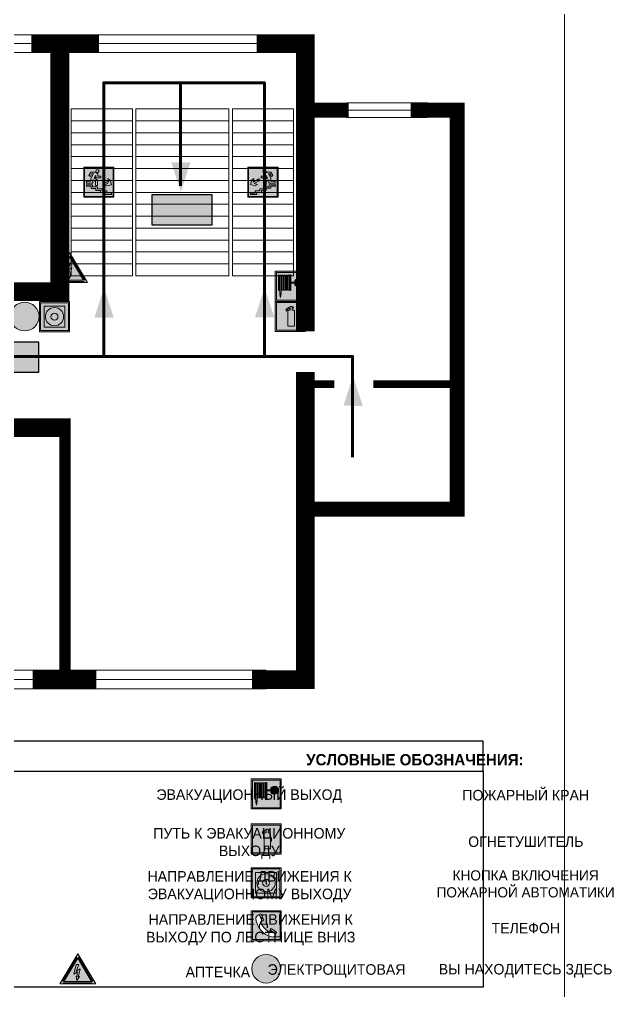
# Model space of a CAD drawing. Header units: millimetres. Extents: x 13114 to 67229, y 22859 to 38520.
# Drawn here: x 24857 to 25014.8, y 35579.5 to 35837.9 of the extents above; entities that cross this region are included whole.
import ezdxf

# ---------------------------------------------------------------- set-up
doc = ezdxf.new("R2010")
doc.units = ezdxf.units.MM
doc.layers.add('План_Штампы', color=7, linetype='Continuous')
doc.styles.add('обычный', font='arial.ttf')

# ---------------------------------------------------------------- blocks, each defined once
blk = doc.blocks.new('вниз')
at = {"lineweight": 0, "true_color": 0xffffff}
h = blk.add_hatch(color=7, dxfattribs=at)
h.dxf.hatch_style = 1
h.paths.add_polyline_path([(40994.51, -4472.22), (40986.51, -4472.22), (40986.51, -4480.22), (40994.51, -4480.22)])
h.paths.add_polyline_path([(40994.31, -4472.42), (40994.31, -4480.01), (40986.71, -4480.01), (40986.71, -4472.42)], flags=16)
h.paths.add_polyline_path([(40988.43, -4473.53), (40989.43, -4473.53), (40990.19, -4473.96), (40990.19, -4474.6), (40991, -4474.6), (40991, -4475.06), (40989.73, -4475.06), (40989.73, -4474.46), (40989.3, -4475.18), (40990.17, -4475.7), (40990.17, -4477.11), (40989.63, -4477.11), (40989.63, -4476.01), (40988.94, -4475.59), (40988.94, -4476.46), (40988.94, -4476.46), (40987.47, -4476.46), (40987.26, -4476.46), (40987.26, -4475.92), (40988.4, -4475.92), (40988.4, -4475.2), (40989.1, -4473.99), (40988.66, -4473.99), (40988.24, -4474.7), (40987.86, -4474.47), (40988.41, -4473.56)], flags=0)
h.paths.add_polyline_path([(40990.55, -4473.29, -1), (40989.69, -4473.29, -1)], flags=0)
h.paths.add_polyline_path([(40988.85, -4476.89), (40988.85, -4477.43), (40990.1, -4477.43), (40990.1, -4477.99), (40991.34, -4477.99), (40991.34, -4478.54), (40992.59, -4478.54), (40992.59, -4479.09), (40993.83, -4479.09), (40993.83, -4479.52), (40992.17, -4479.52), (40992.17, -4478.97), (40990.91, -4478.97), (40990.91, -4478.41), (40989.68, -4478.41), (40989.68, -4477.86), (40988.43, -4477.86), (40988.43, -4477.31), (40987.6, -4477.31), (40987.18, -4477.31), (40987.18, -4476.89)], flags=0)
h.paths.add_polyline_path([(40991.61, -4475.33), (40993.12, -4476.2), (40992.9, -4475.27), (40993.48, -4475.6), (40993.83, -4476.88), (40992.56, -4477.22), (40991.97, -4476.88), (40992.9, -4476.61), (40991.38, -4475.74), (40991.58, -4475.39)], flags=0)
h.paths.add_polyline_path([(40990.19, -4473.96), (40989.43, -4473.53), (40988.43, -4473.53), (40988.41, -4473.56), (40987.86, -4474.47), (40988.24, -4474.7), (40988.66, -4473.99), (40989.1, -4473.99), (40988.4, -4475.2), (40988.4, -4475.92), (40987.26, -4475.92), (40987.26, -4476.46), (40987.47, -4476.46), (40988.94, -4476.46), (40988.94, -4476.27), (40988.94, -4475.59), (40989.63, -4476.01), (40989.63, -4477.11), (40990.17, -4477.11), (40990.17, -4475.7), (40989.3, -4475.18), (40989.73, -4474.46), (40989.73, -4475.06), (40991, -4475.06), (40991, -4474.6), (40990.19, -4474.6)], flags=0)
h.paths.add_polyline_path([(40990.55, -4473.29, 1), (40989.69, -4473.29, 1)], flags=0)
h.paths.add_polyline_path([(40991.61, -4475.33), (40991.58, -4475.39), (40991.38, -4475.74), (40992.9, -4476.61), (40991.97, -4476.88), (40992.56, -4477.22), (40993.83, -4476.88), (40993.48, -4475.6), (40992.9, -4475.27), (40993.12, -4476.2)], flags=0)
h.paths.add_polyline_path([(40990.1, -4477.43), (40988.85, -4477.43), (40988.85, -4476.89), (40987.18, -4476.89), (40987.18, -4477.31), (40987.6, -4477.31), (40988.43, -4477.31), (40988.43, -4477.86), (40989.68, -4477.86), (40989.68, -4478.41), (40990.91, -4478.41), (40990.91, -4478.97), (40992.17, -4478.97), (40992.17, -4479.52), (40993.83, -4479.52), (40993.83, -4479.09), (40992.59, -4479.09), (40992.59, -4478.54), (40991.34, -4478.54), (40991.34, -4477.99), (40990.1, -4477.99)], flags=0)
at = {"lineweight": 0}
h = blk.add_hatch(color=126, dxfattribs=at)
h.dxf.hatch_style = 1
h.paths.add_polyline_path([(40994.31, -4472.42), (40986.71, -4472.42), (40986.71, -4480.01), (40994.31, -4480.01)])
h.paths.add_polyline_path([(40988.43, -4473.53), (40989.43, -4473.53), (40990.19, -4473.96), (40990.19, -4474.6), (40991, -4474.6), (40991, -4475.06), (40989.73, -4475.06), (40989.73, -4474.46), (40989.3, -4475.18), (40990.17, -4475.7), (40990.17, -4477.11), (40989.63, -4477.11), (40989.63, -4476.01), (40988.94, -4475.59), (40988.94, -4476.46), (40988.94, -4476.46), (40987.47, -4476.46), (40987.26, -4476.46), (40987.26, -4475.92), (40988.4, -4475.92), (40988.4, -4475.2), (40989.1, -4473.99), (40988.66, -4473.99), (40988.24, -4474.7), (40987.86, -4474.47), (40988.41, -4473.56)], flags=16)
h.paths.add_polyline_path([(40990.55, -4473.29, -1), (40989.69, -4473.29, -1)], flags=16)
h.paths.add_polyline_path([(40988.85, -4476.89), (40988.85, -4477.43), (40990.1, -4477.43), (40990.1, -4477.99), (40991.34, -4477.99), (40991.34, -4478.54), (40992.59, -4478.54), (40992.59, -4479.09), (40993.83, -4479.09), (40993.83, -4479.52), (40992.17, -4479.52), (40992.17, -4478.97), (40990.91, -4478.97), (40990.91, -4478.41), (40989.68, -4478.41), (40989.68, -4477.86), (40988.43, -4477.86), (40988.43, -4477.31), (40987.6, -4477.31), (40987.18, -4477.31), (40987.18, -4476.89)], flags=16)
h.paths.add_polyline_path([(40991.61, -4475.33), (40993.12, -4476.2), (40992.9, -4475.27), (40993.48, -4475.6), (40993.83, -4476.88), (40992.56, -4477.22), (40991.97, -4476.88), (40992.9, -4476.61), (40991.38, -4475.74), (40991.58, -4475.39)], flags=16)
at = {"lineweight": 0, "true_color": 0xffffff}
h = blk.add_hatch(color=7, dxfattribs=at)
h.dxf.hatch_style = 1
h.paths.add_polyline_path([(40989.73, -4474.46), (40989.73, -4475.06), (40991, -4475.06), (40991, -4474.6), (40990.19, -4474.6), (40990.19, -4473.96), (40989.43, -4473.53), (40988.43, -4473.53), (40988.41, -4473.56), (40987.86, -4474.47), (40988.24, -4474.7), (40988.66, -4473.99), (40989.1, -4473.99), (40988.4, -4475.2), (40988.4, -4475.92), (40987.26, -4475.92), (40987.26, -4476.46), (40987.47, -4476.46), (40988.94, -4476.46), (40988.94, -4475.59), (40989.63, -4476.01), (40989.63, -4477.11), (40990.17, -4477.11), (40990.17, -4475.7), (40989.3, -4475.18)])
h.paths.add_polyline_path([(40989.69, -4473.29, 1), (40990.55, -4473.29, 1)])
h.paths.add_polyline_path([(40991.61, -4475.33), (40991.58, -4475.39), (40991.38, -4475.74), (40992.9, -4476.61), (40991.97, -4476.88), (40992.56, -4477.22), (40993.83, -4476.88), (40993.48, -4475.6), (40992.9, -4475.27), (40993.12, -4476.2)])
h.paths.add_polyline_path([(40990.1, -4477.43), (40988.85, -4477.43), (40988.85, -4476.89), (40987.18, -4476.89), (40987.18, -4477.31), (40987.6, -4477.31), (40988.43, -4477.31), (40988.43, -4477.86), (40989.68, -4477.86), (40989.68, -4478.41), (40990.91, -4478.41), (40990.91, -4478.97), (40992.17, -4478.97), (40992.17, -4479.52), (40993.83, -4479.52), (40993.83, -4479.09), (40992.59, -4479.09), (40992.59, -4478.54), (40991.34, -4478.54), (40991.34, -4477.99), (40990.1, -4477.99)])
at = {"color": 126, "lineweight": 0}
for points in [[(40986.51, -4472.22), (40994.51, -4472.22), (40994.51, -4480.22), (40986.51, -4480.22)], [(40986.71, -4472.42), (40994.31, -4472.42), (40994.31, -4480.01), (40986.71, -4480.01)]]:
    blk.add_lwpolyline(points, close=True, dxfattribs=at)
for points in [[(40987.47, -4476.46), (40987.26, -4476.46), (40987.26, -4475.92), (40988.4, -4475.92), (40988.4, -4475.2), (40989.1, -4473.99), (40988.66, -4473.99), (40988.24, -4474.7), (40987.86, -4474.47), (40988.41, -4473.56), (40988.43, -4473.53), (40989.43, -4473.53), (40990.19, -4473.96), (40990.19, -4474.6), (40991, -4474.6), (40991, -4475.06), (40989.73, -4475.06), (40989.73, -4474.46), (40989.3, -4475.18), (40990.17, -4475.7), (40990.17, -4477.11), (40989.63, -4477.11), (40989.63, -4476.01), (40988.94, -4475.59), (40988.94, -4476.46)], [(40991.58, -4475.39), (40991.38, -4475.74), (40992.9, -4476.61), (40991.97, -4476.88), (40992.56, -4477.22), (40993.83, -4476.88), (40993.48, -4475.6), (40992.9, -4475.27), (40993.12, -4476.2), (40991.61, -4475.33), (40991.58, -4475.39)], [(40987.6, -4477.31), (40987.18, -4477.31), (40987.18, -4476.89), (40988.85, -4476.89), (40988.85, -4477.43), (40990.1, -4477.43), (40990.1, -4477.99), (40991.34, -4477.99), (40991.34, -4478.54), (40992.59, -4478.54), (40992.59, -4479.09), (40993.83, -4479.09), (40993.83, -4479.52), (40992.17, -4479.52), (40992.17, -4478.97), (40990.91, -4478.97), (40990.91, -4478.41), (40989.68, -4478.41), (40989.68, -4477.86), (40988.43, -4477.86), (40988.43, -4477.31), (40987.6, -4477.31)], [(40987.47, -4476.46), (40988.94, -4476.46), (40988.94, -4476.27)]]:
    blk.add_lwpolyline(points, dxfattribs=at)
blk.add_circle((40990.12, -4473.29), 0.432, dxfattribs=at)
blk = doc.blocks.new('вниз 3')
at = {"lineweight": 0, "true_color": 0xffffff}
h = blk.add_hatch(color=7, dxfattribs=at)
h.dxf.hatch_style = 1
h.paths.add_polyline_path([(40997.5, -4475.69), (40997.25, -4475.28), (40995.76, -4476.15), (40995.97, -4475.23), (40995.39, -4475.56), (40995.05, -4476.83), (40996.33, -4477.17), (40996.91, -4476.83), (40996, -4476.55)], flags=0)
h.paths.add_polyline_path([(40999.81, -4473.95), (41000.22, -4473.95), (41000.64, -4474.67), (41001.03, -4474.43), (41000.46, -4473.49), (41000.42, -4473.49), (40999.43, -4473.49), (40998.68, -4473.92), (40998.68, -4474.57), (40997.88, -4474.57), (40997.88, -4475), (40999.14, -4475), (40999.14, -4474.43), (40999.14, -4474.38), (40999.59, -4475.15), (40998.72, -4475.67), (40998.72, -4477.06), (40999.24, -4477.06), (40999.24, -4475.96), (40999.95, -4475.56), (40999.95, -4476.43), (41001.61, -4476.43), (41001.61, -4475.88), (41000.47, -4475.88), (41000.47, -4475.12)], flags=0)
h.paths.add_polyline_path([(40999.2, -4473.24, 1), (40998.35, -4473.24, 1)], flags=0)
h.paths.add_polyline_path([(41000.46, -4477.26), (41001.69, -4477.26), (41001.69, -4476.84), (41000.03, -4476.84), (41000.03, -4477.39), (40998.78, -4477.39), (40998.78, -4477.95), (40997.53, -4477.95), (40997.53, -4478.5), (40996.29, -4478.5), (40996.29, -4479.06), (40995.05, -4479.06), (40995.05, -4479.48), (40995.29, -4479.48), (40996.72, -4479.48), (40996.72, -4478.92), (40997.97, -4478.92), (40997.97, -4478.36), (40999.2, -4478.36), (40999.2, -4477.81), (41000.46, -4477.81)], flags=0)
h.paths.add_polyline_path([(41002.37, -4472.17), (40994.37, -4472.17), (40994.37, -4480.17), (41002.37, -4480.17)])
h.paths.add_polyline_path([(41002.16, -4479.96), (40994.57, -4479.96), (40994.57, -4472.37), (41002.16, -4472.37)], flags=16)
h.paths.add_polyline_path([(41001.61, -4475.88), (41001.61, -4476.43), (40999.95, -4476.43), (40999.95, -4475.56), (40999.24, -4475.96), (40999.24, -4477.06), (40998.72, -4477.06), (40998.72, -4475.67), (40999.59, -4475.15), (40999.14, -4474.38), (40999.14, -4474.43), (40999.14, -4475), (40997.88, -4475), (40997.88, -4474.57), (40998.68, -4474.57), (40998.68, -4473.92), (40999.43, -4473.49), (41000.42, -4473.49), (41000.46, -4473.49), (41001.03, -4474.43), (41000.64, -4474.67), (41000.22, -4473.95), (40999.81, -4473.95), (41000.47, -4475.12), (41000.47, -4475.88)], flags=0)
h.paths.add_polyline_path([(41001.69, -4476.84), (41001.69, -4477.26), (41000.46, -4477.26), (41000.46, -4477.81), (40999.2, -4477.81), (40999.2, -4478.36), (40997.97, -4478.36), (40997.97, -4478.92), (40996.72, -4478.92), (40996.72, -4479.48), (40995.05, -4479.48), (40995.05, -4479.06), (40996.29, -4479.06), (40996.29, -4478.5), (40997.53, -4478.5), (40997.53, -4477.95), (40998.78, -4477.95), (40998.78, -4477.39), (41000.03, -4477.39), (41000.03, -4476.84)], flags=0)
h.paths.add_polyline_path([(40998.35, -4473.24, -1), (40999.2, -4473.24, -1)], flags=0)
h.paths.add_polyline_path([(40997.5, -4475.69), (40996, -4476.55), (40996.91, -4476.83), (40996.33, -4477.17), (40995.05, -4476.83), (40995.39, -4475.56), (40995.97, -4475.23), (40995.76, -4476.15), (40997.25, -4475.28)], flags=0)
at = {"lineweight": 0}
h = blk.add_hatch(color=126, dxfattribs=at)
h.dxf.hatch_style = 1
h.paths.add_polyline_path([(41002.16, -4472.37), (40994.57, -4472.37), (40994.57, -4479.96), (41002.16, -4479.96)])
h.paths.add_polyline_path([(40995.97, -4475.23), (40995.76, -4476.15), (40997.25, -4475.28), (40997.5, -4475.69), (40996, -4476.55), (40996.91, -4476.83), (40996.33, -4477.17), (40995.05, -4476.83), (40995.39, -4475.56)], flags=16)
h.paths.add_polyline_path([(40997.88, -4474.57), (40998.68, -4474.57), (40998.68, -4473.92), (40999.43, -4473.49), (41000.42, -4473.49), (41000.46, -4473.49), (41001.03, -4474.43), (41000.64, -4474.67), (41000.22, -4473.95), (40999.81, -4473.95), (41000.47, -4475.12), (41000.47, -4475.88), (41001.61, -4475.88), (41001.61, -4476.43), (40999.95, -4476.43), (40999.95, -4475.56), (40999.24, -4475.96), (40999.24, -4477.06), (40998.72, -4477.06), (40998.72, -4475.67), (40999.59, -4475.15), (40999.14, -4474.38), (40999.14, -4474.43), (40999.14, -4475), (40997.88, -4475)], flags=16)
h.paths.add_polyline_path([(40998.35, -4473.24, -1), (40999.2, -4473.24, -1)], flags=16)
h.paths.add_polyline_path([(40997.53, -4477.95), (40998.78, -4477.95), (40998.78, -4477.39), (41000.03, -4477.39), (41000.03, -4476.84), (41001.69, -4476.84), (41001.69, -4477.26), (41000.46, -4477.26), (41000.46, -4477.81), (40999.2, -4477.81), (40999.2, -4478.36), (40997.97, -4478.36), (40997.97, -4478.92), (40996.72, -4478.92), (40996.72, -4479.48), (40995.05, -4479.48), (40995.05, -4479.06), (40996.29, -4479.06), (40996.29, -4478.5), (40997.53, -4478.5)], flags=16)
at = {"lineweight": 0, "true_color": 0xffffff}
h = blk.add_hatch(color=7, dxfattribs=at)
h.dxf.hatch_style = 1
h.paths.add_polyline_path([(40999.2, -4473.24, 1), (40998.35, -4473.24, 1)])
h.paths.add_polyline_path([(40999.81, -4473.95), (41000.22, -4473.95), (41000.64, -4474.67), (41001.03, -4474.43), (41000.46, -4473.49), (41000.42, -4473.49), (40999.43, -4473.49), (40998.68, -4473.92), (40998.68, -4474.57), (40997.88, -4474.57), (40997.88, -4475), (40999.14, -4475), (40999.14, -4474.43), (40999.14, -4474.38), (40999.59, -4475.15), (40998.72, -4475.67), (40998.72, -4477.06), (40999.24, -4477.06), (40999.24, -4475.96), (40999.95, -4475.56), (40999.95, -4476.43), (41001.61, -4476.43), (41001.61, -4475.88), (41000.47, -4475.88), (41000.47, -4475.12)])
h.paths.add_polyline_path([(40999.2, -4477.81), (41000.46, -4477.81), (41000.46, -4477.26), (41001.69, -4477.26), (41001.69, -4476.84), (41000.03, -4476.84), (41000.03, -4477.39), (40998.78, -4477.39), (40998.78, -4477.95), (40997.53, -4477.95), (40997.53, -4478.5), (40996.29, -4478.5), (40996.29, -4479.06), (40995.05, -4479.06), (40995.05, -4479.48), (40995.29, -4479.48), (40996.72, -4479.48), (40996.72, -4478.92), (40997.97, -4478.92), (40997.97, -4478.36), (40999.2, -4478.36)])
h.paths.add_polyline_path([(40997.5, -4475.69), (40997.25, -4475.28), (40995.76, -4476.15), (40995.97, -4475.23), (40995.39, -4475.56), (40995.05, -4476.83), (40996.33, -4477.17), (40996.91, -4476.83), (40996, -4476.55)])
at = {"color": 126, "lineweight": 0}
for points in [[(40994.37, -4472.17), (41002.37, -4472.17), (41002.37, -4480.17), (40994.37, -4480.17)], [(40994.57, -4472.37), (41002.16, -4472.37), (41002.16, -4479.96), (40994.57, -4479.96)]]:
    blk.add_lwpolyline(points, close=True, dxfattribs=at)
for points in [[(40995.05, -4476.83), (40995.39, -4475.56), (40995.97, -4475.23), (40995.76, -4476.15), (40997.25, -4475.28), (40997.5, -4475.69), (40996, -4476.55), (40996.91, -4476.83), (40996.33, -4477.17), (40995.05, -4476.83)], [(40999.14, -4474.43), (40999.14, -4475), (40997.88, -4475), (40997.88, -4474.57), (40998.68, -4474.57), (40998.68, -4473.92), (40999.43, -4473.49), (41000.42, -4473.49), (41000.46, -4473.49), (41001.03, -4474.43), (41000.64, -4474.67), (41000.22, -4473.95), (40999.81, -4473.95), (41000.47, -4475.12), (41000.47, -4475.88), (41001.61, -4475.88), (41001.61, -4476.43), (40999.95, -4476.43), (40999.95, -4475.56), (40999.24, -4475.96), (40999.24, -4477.06), (40998.72, -4477.06), (40998.72, -4475.67), (40999.59, -4475.15), (40999.14, -4474.38), (40999.14, -4474.43)], [(40995.29, -4479.48), (40995.05, -4479.48), (40995.05, -4479.06), (40996.29, -4479.06), (40996.29, -4478.5), (40997.53, -4478.5), (40997.53, -4477.95), (40998.78, -4477.95), (40998.78, -4477.39), (41000.03, -4477.39), (41000.03, -4476.84), (41001.69, -4476.84), (41001.69, -4477.26), (41000.46, -4477.26), (41000.46, -4477.81), (40999.2, -4477.81), (40999.2, -4478.36), (40997.97, -4478.36), (40997.97, -4478.92), (40996.72, -4478.92), (40996.72, -4479.48), (40995.05, -4479.48)]]:
    blk.add_lwpolyline(points, dxfattribs=at)
blk.add_circle((40998.77, -4473.24), 0.426, dxfattribs=at)
blk = doc.blocks.new('A$C7B4425F7')
at = {"true_color": 0xffffff}
blk.add_hatch(color=7, dxfattribs=at).paths.add_polyline_path([(0, 0), (-16, 0), (-16, -8), (0, -8)])
h = blk.add_hatch(color=126)
h.paths.add_polyline_path([(-0.2, -0.2), (-15.8, -0.2), (-15.8, -7.8), (-0.2, -7.8)])
h.paths.add_polyline_path([(-11.76, -2.03), (-11.76, -3.66), (-11.17, -3.66, -0.568275), (-11.17, -6.18), (-12.58, -6.18), (-12.58, -2.03)], flags=16)
h.paths.add_polyline_path([(-13.33, -4.12, -0.495768), (-13.59, -6.18), (-15.03, -6.18), (-15.03, -2.03), (-13.59, -2.03, -0.487973)], flags=16)
h.paths.add_polyline_path([(-10.25, -2.03), (-9.48, -2.03), (-9.48, -6.18), (-10.25, -6.18)], flags=16)
h.paths.add_polyline_path([(-13.84, -3.69), (-14.24, -3.69), (-14.24, -3.03), (-13.9, -3.03, -0.692621)], flags=0)
h.paths.add_polyline_path([(-9.15, -2.03), (-8.4, -2.03), (-8.04, -3.07), (-7.68, -2.03), (-6.93, -2.03), (-7.64, -4.1), (-6.93, -6.18), (-7.68, -6.18), (-8.04, -5.14), (-8.4, -6.18), (-9.15, -6.18), (-8.44, -4.1)], flags=16)
h.paths.add_polyline_path([(-11.76, -4.46), (-11.42, -4.46, -0.692621), (-11.36, -5.12), (-11.76, -5.12)], flags=0)
h.paths.add_polyline_path([(-13.9, -5.2), (-14.24, -5.2), (-14.24, -4.55), (-13.84, -4.55, -0.708038)], flags=0)
edge = h.paths.add_edge_path(flags=16)
edge.add_ellipse((-5.51, -4.08), major_axis=(0, 2.05), ratio=0.586184, start_angle=0, end_angle=360)
edge = h.paths.add_edge_path(flags=0)
edge.add_ellipse((-5.51, -4.08), major_axis=(0, 1.14), ratio=0.454828, start_angle=0, end_angle=360)
h.paths.add_polyline_path([(-4.13, -4.96, 0.377264), (-3.48, -4.52, 0.0555), (-3.16, -2.03), (-1.66, -2.03), (-1.66, -4.96), (-0.96, -4.96), (-0.96, -7.01), (-1.75, -7.01), (-1.75, -6.18), (-3.3, -6.18), (-3.3, -7.02), (-4.13, -7.02)], flags=16)
h.paths.add_polyline_path([(-2.73, -2.91), (-2.28, -2.91), (-2.28, -4.96), (-3.05, -4.96, 0.079136)], flags=0)
at = {"color": 126}
blk.add_lwpolyline([(-16, -8), (0, -8), (0, 0), (-16, 0)], close=True, dxfattribs=at)
blk = doc.blocks.new('A$C32E8229D')
at = {"true_color": 0xffffff}
blk.add_hatch(color=7, dxfattribs=at).paths.add_polyline_path([(0, 0), (0, -8), (16, -8), (16, 0)])
h = blk.add_hatch(color=126)
h.paths.add_polyline_path([(0.2, -0.2), (15.8, -0.2), (15.8, -7.8), (0.2, -7.8)])
h.paths.add_polyline_path([(13.49, -2.05), (12.08, -2.05), (11.37, -2.63, 0.162397), (11.29, -2.84), (11.29, -3.63), (10.35, -3.63), (10.35, -4.05), (11.68, -4.05), (11.68, -3.48), (12.26, -4.28), (11.29, -5.1), (11.29, -6.78), (11.85, -6.78), (11.85, -5.44), (12.8, -4.64), (12.8, -5.94), (14.46, -5.94), (14.46, -5.39), (13.45, -5.39), (13.45, -3.97), (12.46, -2.59), (13.15, -2.59), (13.69, -3.34), (14.18, -3)], flags=16)
h.paths.add_polyline_path([(10.74, -1.82, 1), (11.8, -1.82, 1)], flags=16)
h.paths.add_polyline_path([(9.39, -3.59), (5.99, -3.59), (6.56, -3.03), (5.91, -3.03), (5.1, -3.83), (5.91, -4.64), (6.56, -4.64), (5.99, -4.09), (9.39, -4.09)], flags=16)
h.paths.add_polyline_path([(4.29, -1.08), (1.72, -1.08), (1.72, -6.6), (4.29, -6.6)], flags=16)
at = {"color": 126}
blk.add_lwpolyline([(16, -8), (0, -8), (0, 0), (16, 0)], close=True, dxfattribs=at)
blk = doc.blocks.new('A$C3E6D3DDE')
at = {"lineweight": 5}
h = blk.add_hatch(color=40, dxfattribs=at)
h.paths.add_polyline_path([(24.1, 1.45), (16.46, -11.35), (31.74, -11.35)])
h.paths.add_polyline_path([(24.09, -0.46), (30.03, -10.41), (18.14, -10.41)], flags=16)
h.paths.add_polyline_path([(24.54, -3.08), (23.41, -6.02), (25.13, -5.01), (24.33, -8.5), (24.82, -8.27), (23.79, -9.86), (23.4, -8.04), (23.8, -8.43), (24.04, -6.29), (22.39, -7.25), (23.44, -3.08)], flags=0)
h = blk.add_hatch(color=256, dxfattribs=at)
h.paths.add_polyline_path([(24.37, 0.03, 0.567511), (23.82, 0.03), (17.59, -10.4, 0.582454), (17.86, -10.88), (30.32, -10.88, 0.582149), (30.6, -10.4)])
h.paths.add_polyline_path([(24.09, -0.46), (18.14, -10.41), (30.03, -10.41)], flags=16)
h.paths.add_polyline_path([(24.54, -3.08), (23.41, -6.02), (25.13, -5.01), (24.33, -8.5), (24.82, -8.27), (23.79, -9.86), (23.4, -8.04), (23.8, -8.43), (24.04, -6.29), (22.39, -7.25), (23.44, -3.08)], flags=0)
h = blk.add_hatch(color=40, dxfattribs=at)
h.paths.add_polyline_path([(24.09, -0.46), (18.14, -10.41), (30.03, -10.41)])
h.paths.add_polyline_path([(24.82, -8.27), (23.79, -9.86), (23.4, -8.04), (23.8, -8.43), (24.04, -6.29), (22.39, -7.25), (23.44, -3.08), (24.54, -3.08), (23.41, -6.02), (25.13, -5.01), (24.33, -8.5)], flags=16)
at = {"color": 40, "lineweight": 5}
for p, q in [((16.46, -11.35), (24.1, 1.45)), ((24.1, 1.45), (31.74, -11.35))]:
    blk.add_line(p, q, dxfattribs=at)
at = {"lineweight": 5}
for p, q in [((17.59, -10.4), (23.82, 0.03)), ((24.37, 0.03), (30.6, -10.4)), ((18.14, -10.41), (24.09, -0.46)), ((23.44, -3.08), (22.39, -7.25)), ((23.41, -6.02), (24.54, -3.08)), ((24.54, -3.08), (23.44, -3.08)), ((24.09, -0.46), (30.03, -10.41)), ((22.39, -7.25), (24.04, -6.29)), ((23.8, -8.43), (23.4, -8.04)), ((23.4, -8.04), (23.79, -9.86)), ((25.13, -5.01), (23.41, -6.02)), ((23.79, -9.86), (24.82, -8.27)), ((24.04, -6.29), (23.8, -8.43)), ((24.33, -8.5), (25.13, -5.01)), ((24.82, -8.27), (24.33, -8.5)), ((17.86, -10.88), (30.32, -10.88)), ((18.14, -10.41), (30.03, -10.41))]:
    blk.add_line(p, q, dxfattribs=at)
at = {"color": 50, "lineweight": 5}
blk.add_line((31.74, -11.35), (16.46, -11.35), dxfattribs=at)
blk = doc.blocks.new('A$C37112FD5')
at = {"true_color": 0xf5f5ff}
h = blk.add_hatch(color=7, dxfattribs=at)
h.dxf.hatch_style = 1
h.paths.add_polyline_path([(12.8, -7.4), (0, -7.4), (0, -20.2), (12.8, -20.2)])
h.paths.add_polyline_path([(12.29, -7.91), (12.29, -19.69), (0.51, -19.69), (0.51, -7.91)], flags=16)
h.paths.add_polyline_path([(4.98, -9.04, -0.42597), (5.17, -9.22), (5.17, -12.25), (5.17, -15.29, -0.432244), (4.98, -15.47), (4.83, -15.47, -0.42597), (4.64, -15.29), (4.64, -12.25), (4.64, -9.22, -0.432244), (4.83, -9.04)], flags=0)
h.paths.add_polyline_path([(4.28, -9.22), (4.28, -12.25), (4.28, -15.29, -0.432244), (4.09, -15.47), (3.94, -15.47, -0.42597), (3.75, -15.29), (3.75, -12.25), (3.75, -9.22, -0.432244), (3.94, -9.04), (4.09, -9.04, -0.42597)], flags=0)
h.paths.add_polyline_path([(5.72, -9.04), (5.87, -9.04, -0.42597), (6.06, -9.22), (6.06, -12.25), (6.06, -15.29, -0.432244), (5.87, -15.47), (5.72, -15.47, -0.42597), (5.53, -15.29), (5.53, -12.25), (5.53, -9.22, -0.432244)], flags=0)
h.paths.add_polyline_path([(6.42, -8.9), (6.5, -8.9, -0.42597), (6.69, -9.08), (6.69, -12.03), (8.21, -12.03, -15.824349), (8.21, -12.47), (6.69, -12.47), (6.69, -15.42, -0.432244), (6.5, -15.6), (6.42, -15.6)], flags=0)
h.paths.add_polyline_path([(3.39, -9.22), (3.39, -12.25), (3.39, -15.29, -0.432244), (3.2, -15.47), (3.05, -15.47, -0.42597), (2.85, -15.29), (2.85, -12.25), (2.85, -9.22, -0.432244), (3.05, -9.04), (3.2, -9.04, -0.42597)], flags=0)
h.paths.add_polyline_path([(2.5, -9.22), (2.5, -16.71), (1.96, -16.71), (1.96, -9.22, -0.432244), (2.15, -9.04), (2.31, -9.04, -0.42597)], flags=0)
h.paths.add_polyline_path([(1.61, -8.9), (1.61, -15.6), (1.57, -15.6, -0.42597), (1.37, -15.42), (1.37, -12.03), (1.37, -9.09, -0.432244), (1.57, -8.9)], flags=0)
h.paths.add_polyline_path([(9.76, -10.81), (9.76, -12.03), (8.49, -12.03, -0.336371)], flags=0)
h.paths.add_polyline_path([(8.49, -12.47), (9.76, -12.47), (9.76, -13.7, -0.336371)], flags=0)
h.paths.add_polyline_path([(10.11, -10.81, -0.336371), (11.38, -12.03), (10.11, -12.03)], flags=0)
h.paths.add_polyline_path([(10.11, -12.47), (11.38, -12.47, -0.336371), (10.11, -13.7)], flags=0)
h.paths.add_polyline_path([(2.5, -16.84), (2.5, -17.05), (1.97, -17.05), (1.97, -16.84)], flags=0)
h.paths.add_polyline_path([(2.5, -17.24, -0.033778), (2.24, -18.6, -0.033778), (1.97, -17.24)], flags=0)
h = blk.add_hatch(color=242)
h.dxf.hatch_style = 1
h.paths.add_polyline_path([(12.29, -7.91), (0.51, -7.91), (0.51, -19.69), (12.29, -19.69)])
h.paths.add_polyline_path([(6.42, -15.6), (6.42, -8.9), (6.5, -8.9, -0.42597), (6.69, -9.08), (6.69, -12.03), (8.21, -12.03, -15.824349), (8.21, -12.47), (6.69, -12.47), (6.69, -15.42, -0.432244), (6.5, -15.6)], flags=16)
h.paths.add_polyline_path([(5.87, -15.47), (5.72, -15.47, -0.42597), (5.53, -15.29), (5.53, -12.25), (5.53, -9.22, -0.432244), (5.72, -9.04), (5.87, -9.04, -0.42597), (6.06, -9.22), (6.06, -12.25), (6.06, -15.29, -0.432244)], flags=16)
h.paths.add_polyline_path([(4.98, -15.47), (4.83, -15.47, -0.42597), (4.64, -15.29), (4.64, -12.25), (4.64, -9.22, -0.432244), (4.83, -9.04), (4.98, -9.04, -0.42597), (5.17, -9.22), (5.17, -12.25), (5.17, -15.29, -0.432244)], flags=16)
h.paths.add_polyline_path([(4.09, -15.47), (3.94, -15.47, -0.42597), (3.75, -15.29), (3.75, -12.25), (3.75, -9.22, -0.432244), (3.94, -9.04), (4.09, -9.04, -0.42597), (4.28, -9.22), (4.28, -12.25), (4.28, -15.29, -0.432244)], flags=16)
h.paths.add_polyline_path([(3.2, -15.47), (3.05, -15.47, -0.42597), (2.85, -15.29), (2.85, -12.25), (2.85, -9.22, -0.432244), (3.05, -9.04), (3.2, -9.04, -0.42597), (3.39, -9.22), (3.39, -12.25), (3.39, -15.29, -0.432244)], flags=16)
h.paths.add_polyline_path([(2.5, -17.05), (1.97, -17.05), (1.97, -16.84), (2.5, -16.84)], flags=16)
h.paths.add_polyline_path([(2.5, -17.24, -0.033778), (2.24, -18.6, -0.033778), (1.97, -17.24)], flags=16)
h.paths.add_polyline_path([(2.5, -16.71), (1.96, -16.71), (1.96, -9.22, -0.432244), (2.15, -9.04), (2.31, -9.04, -0.42597), (2.5, -9.22)], flags=16)
h.paths.add_polyline_path([(1.61, -15.6), (1.57, -15.6, -0.42597), (1.37, -15.42), (1.37, -12.03), (1.37, -9.09, -0.432244), (1.57, -8.9), (1.61, -8.9)], flags=16)
h.paths.add_polyline_path([(8.49, -12.47), (9.76, -12.47), (9.76, -13.7, -0.336371)], flags=0)
h.paths.add_polyline_path([(10.11, -13.7), (10.11, -12.47), (11.38, -12.47, -0.336371)], flags=0)
h.paths.add_polyline_path([(8.49, -12.03, -0.336371), (9.76, -10.81), (9.76, -12.03)], flags=0)
h.paths.add_polyline_path([(10.11, -12.03), (10.11, -10.81, -0.336371), (11.38, -12.03)], flags=0)
h = blk.add_hatch(color=7, dxfattribs=at)
h.dxf.hatch_style = 1
h.paths.add_polyline_path([(1.61, -8.9), (1.57, -8.9, 0.432244), (1.37, -9.09), (1.37, -12.03), (1.37, -15.42, 0.42597), (1.57, -15.6), (1.61, -15.6)])
h.paths.add_polyline_path([(2.5, -9.22, 0.42597), (2.31, -9.04), (2.15, -9.04, 0.432244), (1.96, -9.22), (1.96, -16.71), (2.5, -16.71)])
h.paths.add_polyline_path([(2.5, -16.84), (1.97, -16.84), (1.97, -17.05), (2.5, -17.05)])
h.paths.add_polyline_path([(2.5, -17.24), (1.97, -17.24, 0.033778), (2.24, -18.6, 0.033778)])
h.paths.add_polyline_path([(3.39, -12.25), (3.39, -9.22, 0.42597), (3.2, -9.04), (3.05, -9.04, 0.432244), (2.85, -9.22), (2.85, -12.25), (2.85, -15.29, 0.42597), (3.05, -15.47), (3.2, -15.47, 0.432244), (3.39, -15.29)])
h.paths.add_polyline_path([(4.28, -12.25), (4.28, -9.22, 0.42597), (4.09, -9.04), (3.94, -9.04, 0.432244), (3.75, -9.22), (3.75, -12.25), (3.75, -15.29, 0.42597), (3.94, -15.47), (4.09, -15.47, 0.432244), (4.28, -15.29)])
h.paths.add_polyline_path([(5.17, -12.25), (5.17, -9.22, 0.42597), (4.98, -9.04), (4.83, -9.04, 0.432244), (4.64, -9.22), (4.64, -12.25), (4.64, -15.29, 0.42597), (4.83, -15.47), (4.98, -15.47, 0.432244), (5.17, -15.29)])
h.paths.add_polyline_path([(6.06, -12.25), (6.06, -9.22, 0.42597), (5.87, -9.04), (5.72, -9.04, 0.432244), (5.53, -9.22), (5.53, -12.25), (5.53, -15.29, 0.42597), (5.72, -15.47), (5.87, -15.47, 0.432244), (6.06, -15.29)])
h.paths.add_polyline_path([(6.69, -12.47), (8.21, -12.47, 15.824349), (8.21, -12.03), (6.69, -12.03), (6.69, -9.08, 0.42597), (6.5, -8.9), (6.42, -8.9), (6.42, -15.6), (6.5, -15.6, 0.432244), (6.69, -15.42)])
h.paths.add_polyline_path([(8.49, -12.47), (9.76, -12.47), (9.76, -13.7, -0.336371)], flags=16)
h.paths.add_polyline_path([(8.49, -12.03, -0.336371), (9.76, -10.81), (9.76, -12.03)], flags=16)
h.paths.add_polyline_path([(10.11, -12.47), (11.38, -12.47, -0.336371), (10.11, -13.7)], flags=16)
h.paths.add_polyline_path([(10.11, -12.03), (10.11, -10.81, -0.336371), (11.38, -12.03)], flags=16)
h = blk.add_hatch(color=242)
h.dxf.hatch_style = 1
h.paths.add_polyline_path([(9.76, -10.81, 0.336371), (8.49, -12.03), (9.76, -12.03)])
h.paths.add_polyline_path([(10.11, -10.81), (10.11, -12.03), (11.38, -12.03, 0.336371)])
h.paths.add_polyline_path([(11.38, -12.47), (10.11, -12.47), (10.11, -13.7, 0.336371)])
h.paths.add_polyline_path([(9.76, -12.47), (8.49, -12.47, 0.336371), (9.76, -13.7)])
at = {"color": 242, "lineweight": 5}
for p, q in [((0, -20.2), (0, -7.4)), ((0, -7.4), (12.8, -7.4)), ((12.8, -20.2), (12.8, -7.4)), ((1.37, -12.03), (1.37, -9.08)), ((1.37, -12.03), (1.37, -15.42)), ((1.57, -8.9), (1.61, -8.9)), ((1.61, -8.9), (1.61, -15.6)), ((1.96, -16.71), (1.96, -9.22)), ((2.15, -9.04), (2.31, -9.04)), ((2.5, -16.71), (2.5, -9.22)), ((2.85, -12.25), (2.85, -9.22)), ((2.85, -12.25), (2.85, -15.29)), ((3.05, -9.04), (3.2, -9.04)), ((3.39, -12.25), (3.39, -9.22)), ((3.39, -12.25), (3.39, -15.29)), ((3.75, -12.25), (3.75, -9.22)), ((3.75, -12.25), (3.75, -15.29)), ((3.94, -9.04), (4.09, -9.04)), ((4.28, -12.25), (4.28, -9.22)), ((4.28, -12.25), (4.28, -15.29)), ((4.64, -12.25), (4.64, -9.22)), ((4.64, -12.25), (4.64, -15.29)), ((4.83, -9.04), (4.98, -9.04)), ((5.17, -12.25), (5.17, -9.22)), ((5.17, -12.25), (5.17, -15.29)), ((5.53, -12.25), (5.53, -9.22)), ((5.53, -12.25), (5.53, -15.29)), ((5.72, -9.04), (5.87, -9.04)), ((6.06, -12.25), (6.06, -9.22)), ((6.06, -12.25), (6.06, -15.29)), ((6.42, -8.9), (6.42, -15.6)), ((6.5, -8.9), (6.42, -8.9)), ((6.69, -12.03), (6.69, -9.08)), ((8.21, -12.03), (6.69, -12.03)), ((9.76, -12.03), (8.49, -12.03)), ((9.76, -10.81), (9.76, -12.03)), ((10.11, -10.81), (10.11, -12.03)), ((11.38, -12.03), (10.11, -12.03)), ((1.57, -15.6), (1.61, -15.6)), ((3.05, -15.47), (3.2, -15.47)), ((3.94, -15.47), (4.09, -15.47)), ((4.83, -15.47), (4.98, -15.47)), ((5.72, -15.47), (5.87, -15.47)), ((6.42, -15.6), (6.5, -15.6)), ((8.21, -12.47), (6.69, -12.47)), ((6.69, -12.47), (6.69, -15.42)), ((9.76, -12.47), (8.49, -12.47)), ((9.76, -12.47), (9.76, -13.7)), ((11.38, -12.47), (10.11, -12.47)), ((10.11, -12.47), (10.11, -13.7)), ((0, -20.2), (12.8, -20.2)), ((1.96, -16.71), (2.5, -16.71)), ((1.97, -16.84), (2.5, -16.84)), ((1.97, -17.05), (1.97, -16.84)), ((2.5, -17.05), (1.97, -17.05)), ((1.97, -17.24), (2.5, -17.24)), ((2.5, -16.84), (2.5, -17.05))]:
    blk.add_line(p, q, dxfattribs=at)
blk.add_lwpolyline([(0.51, -7.91), (12.29, -7.91), (12.29, -19.69), (0.51, -19.69)], close=True, dxfattribs=at)
for centre, radius, start, end in [((1.56, -9.09), 0.182, 87.1027, 180.6071), ((2.15, -9.22), 0.182, 87.1027, 180.6071), ((2.32, -9.22), 0.182, 359.3929, 92.8973), ((3.04, -9.22), 0.182, 87.1027, 180.6071), ((3.21, -9.22), 0.182, 359.3929, 92.8973), ((3.93, -9.22), 0.182, 87.1027, 180.6071), ((4.1, -9.22), 0.182, 359.3929, 92.8973), ((4.82, -9.22), 0.182, 87.1027, 180.6071), ((4.99, -9.22), 0.182, 359.3929, 92.8973), ((5.71, -9.22), 0.182, 87.1027, 180.6071), ((5.88, -9.22), 0.182, 359.3929, 92.8973), ((6.51, -9.09), 0.182, 359.3929, 92.8973), ((9.93, -12.25), 1.74, 187.2319, 172.7681), ((9.93, -12.25), 1.46, 96.9927, 171.3585), ((9.93, -12.25), 1.46, 8.6415, 83.0073), ((1.56, -15.42), 0.182, 179.3929, 272.8973), ((3.04, -15.29), 0.182, 179.3929, 272.8973), ((3.21, -15.29), 0.182, 267.1027, 0.6071), ((3.93, -15.29), 0.182, 179.3929, 272.8973), ((4.1, -15.29), 0.182, 267.1027, 0.6071), ((4.82, -15.29), 0.182, 179.3929, 272.8973), ((4.99, -15.29), 0.182, 267.1027, 0.6071), ((5.71, -15.29), 0.182, 179.3929, 272.8973), ((5.88, -15.29), 0.182, 267.1027, 0.6071), ((6.51, -15.42), 0.182, 267.1027, 0.6071), ((9.93, -12.25), 1.46, 188.6415, 263.0073), ((9.93, -12.25), 1.46, 276.9927, 351.3585), ((12.17, -15.98), 10.27, 187.041, 194.7793), ((-7.7, -15.98), 10.27, 345.2207, 352.959)]:
    blk.add_arc(centre, radius, start, end, dxfattribs=at)
blk = doc.blocks.new('A$C7B8C2D5B')
at = {"lineweight": 0}
h = blk.add_hatch(color=5, dxfattribs=at)
h.dxf.hatch_style = 1
h.paths.add_polyline_path([(1.4, -3.02, 1), (-2.11, -3.02, 1)])
at = {"color": 5, "lineweight": 0}
blk.add_circle((-0.36, -3.02), 1.75, dxfattribs=at)
blk = doc.blocks.new('A$C456E1F9C')
at = {"lineweight": 5}
h = blk.add_hatch(color=242, dxfattribs=at)
h.paths.add_polyline_path([(0.51, -1.47), (0.51, -13.26), (12.29, -13.26), (12.29, -1.47)])
h.paths.add_polyline_path([(5.42, -4.95, -0.254479), (4.78, -5.4), (3.52, -2.53, -0.209735), (4.23, -2.4)], flags=16)
h.paths.add_polyline_path([(8.53, -8.6), (10.87, -10.17), (10.54, -10.76), (8.03, -9.13, -0.192251)], flags=16)
h.paths.add_polyline_path([(4.61, -5.49, 0.005518), (3.87, -5.72, 0.128647), (7.49, -10.01, 0.00809), (7.83, -9.33), (10.47, -10.97, -0.16736), (8.99, -12.25, -0.327862), (1.95, -3.95, -0.166952), (3.36, -2.62)], flags=16)
at = {"color": 242, "lineweight": 5}
for p, q in [((0, -13.77), (0, -0.97)), ((12.8, -0.97), (0, -0.97)), ((4.61, -5.49), (3.36, -2.62)), ((3.52, -2.53), (4.78, -5.4)), ((4.23, -2.4), (5.42, -4.95)), ((12.8, -13.77), (12.8, -0.97)), ((7.83, -9.33), (10.47, -10.97)), ((8.03, -9.13), (10.54, -10.76)), ((10.81, -10.12), (8.53, -8.6)), ((10.54, -10.76), (10.8, -10.3)), ((10.8, -10.3), (10.81, -10.12)), ((0, -13.77), (12.8, -13.77))]:
    blk.add_line(p, q, dxfattribs=at)
blk.add_lwpolyline([(0.51, -1.47), (12.29, -1.47), (12.29, -13.26), (0.51, -13.26)], close=True, dxfattribs=at)
for centre, radius, start, end in [((4.59, -5.34), 2.99, 114.2845, 152.1974), ((11.12, -3.31), 9.19, 183.9915, 256.6009), ((4.02, -3.27), 0.891, 76.3284, 123.7092), ((14.98, -39.1), 35.17, 107.1487, 108.4135), ((13.86, -0.94), 11.08, 205.5536, 234.8762), ((4.68, -4.59), 0.824, 276.9621, 334.0723), ((-13.31, 0.8), 23.44, 332.5487, 334.4027), ((8.94, -9.5), 0.989, 114.4092, 157.9388), ((7.87, -9.46), 3, 291.9291, 329.9329)]:
    blk.add_arc(centre, radius, start, end, dxfattribs=at)
blk = doc.blocks.new('A$C54414219')
at = {"true_color": 0xffffff}
h = blk.add_hatch(color=7, dxfattribs=at)
h.paths.add_polyline_path([(2.39, -9.45), (2.39, -18.3), (11.23, -18.3), (11.23, -9.45)], flags=0)
h.paths.add_polyline_path([(10.71, -13.87, -1), (2.92, -13.87, -1)], flags=0)
h.paths.add_polyline_path([(8.3, -13.87, -1), (5.33, -13.87, -1)], flags=0)
h.paths.add_polyline_path([(0.41, -7.47), (0.41, -20.27), (13.21, -20.27), (13.21, -7.47)])
h.paths.add_polyline_path([(0.92, -19.77), (12.71, -19.77), (12.71, -7.98), (0.92, -7.98)], flags=16)
h.paths.add_polyline_path([(11.23, -9.45), (11.23, -18.3), (2.39, -18.3), (2.39, -9.45)], flags=0)
at = {"lineweight": 5}
h = blk.add_hatch(color=242, dxfattribs=at)
h.paths.add_polyline_path([(12.71, -7.98), (0.92, -7.98), (0.92, -19.77), (12.71, -19.77)])
h.paths.add_polyline_path([(11.23, -18.3), (2.39, -18.3), (2.39, -9.45), (11.23, -9.45)], flags=16)
h.paths.add_polyline_path([(10.71, -13.87, -1), (2.92, -13.87, -1)], flags=0)
h.paths.add_polyline_path([(8.3, -13.87, -1), (5.33, -13.87, -1)], flags=0)
at = {"true_color": 0xffffff}
h = blk.add_hatch(color=7, dxfattribs=at)
h.paths.add_polyline_path([(2.39, -9.45), (2.39, -18.3), (11.23, -18.3), (11.23, -9.45)])
h.paths.add_polyline_path([(10.71, -13.87, -1), (2.92, -13.87, -1)], flags=16)
h.paths.add_polyline_path([(8.3, -13.87, -1), (5.33, -13.87, -1)], flags=0)
at = {"lineweight": 5}
h = blk.add_hatch(color=242, dxfattribs=at)
h.paths.add_polyline_path([(2.92, -13.87, 1), (10.71, -13.87, 1)])
h.paths.add_polyline_path([(8.3, -13.87, -1), (5.33, -13.87, -1)], flags=16)
at = {"color": 242, "lineweight": 5}
for p, q in [((0.41, -20.27), (0.41, -7.47)), ((0.41, -7.47), (13.21, -7.47)), ((0.41, -7.47), (13.21, -7.47)), ((13.21, -20.27), (13.21, -7.47)), ((0.41, -20.27), (13.21, -20.27))]:
    blk.add_line(p, q, dxfattribs=at)
for points in [[(0.92, -7.98), (12.71, -7.98), (12.71, -19.77), (0.92, -19.77)], [(2.39, -9.45), (11.23, -9.45), (11.23, -18.3), (2.39, -18.3)]]:
    blk.add_lwpolyline(points, close=True, dxfattribs=at)
for radius in [3.89, 1.49]:
    blk.add_circle((6.81, -13.87), radius, dxfattribs=at)
blk = doc.blocks.new('A$C3AD82952')
at = {"true_color": 0xf5f5ff}
h = blk.add_hatch(color=7, dxfattribs=at)
h.dxf.hatch_style = 1
h.paths.add_polyline_path([(8.21, 8.73, 0.414214), (7.89, 9.05), (7.22, 9.05), (7.22, 9.92), (7.59, 9.92, 1), (7.57, 10.36), (7.22, 10.36), (7.22, 10.6), (6.43, 10.6), (6.43, 10.36), (6.01, 10.36), (4.74, 9.59), (4.74, 8.69), (4.98, 8.73), (4.98, 9.26), (6.12, 9.91), (6.43, 9.91), (6.43, 9.05), (5.76, 9.05, 0.414214), (5.44, 8.73), (5.44, 2.2), (8.21, 2.2)], flags=0)
h.paths.add_polyline_path([(12.8, 12.8), (0, 12.8), (0, 0), (12.8, 0)])
h.paths.add_polyline_path([(0.51, 12.29), (12.29, 12.29), (12.29, 0.51), (0.51, 0.51)], flags=16)
h.paths.add_polyline_path([(4.74, 9.59), (6.01, 10.36), (6.43, 10.36), (6.43, 10.6), (7.22, 10.6), (7.22, 10.36), (7.59, 10.36, -0.94586), (7.59, 9.92), (7.22, 9.92), (7.22, 9.05), (7.89, 9.05, -0.414214), (8.21, 8.73), (8.21, 2.2), (5.44, 2.2), (5.44, 8.73, -0.414214), (5.76, 9.05), (6.43, 9.05), (6.43, 9.91), (6.12, 9.91), (4.98, 9.26), (4.98, 8.73), (4.74, 8.69)], flags=0)
h = blk.add_hatch(color=242)
h.dxf.hatch_style = 1
h.paths.add_polyline_path([(12.29, 12.29), (0.51, 12.29), (0.51, 0.51), (12.29, 0.51)])
h.paths.add_polyline_path([(4.74, 8.69), (4.74, 9.59), (6.01, 10.36), (6.43, 10.36), (6.43, 10.6), (7.22, 10.6), (7.22, 10.36), (7.59, 10.36, -0.94586), (7.59, 9.92), (7.22, 9.92), (7.22, 9.05), (7.89, 9.05, -0.414214), (8.21, 8.73), (8.21, 2.2), (5.44, 2.2), (5.44, 8.73, -0.414214), (5.76, 9.05), (6.43, 9.05), (6.43, 9.91), (6.12, 9.91), (4.98, 9.26), (4.98, 8.73)], flags=16)
h = blk.add_hatch(color=7, dxfattribs=at)
h.dxf.hatch_style = 1
h.paths.add_polyline_path([(8.21, 8.73, 0.414214), (7.89, 9.05), (7.22, 9.05), (7.22, 9.92), (7.59, 9.92, 1), (7.57, 10.36), (7.22, 10.36), (7.22, 10.6), (6.43, 10.6), (6.43, 10.36), (6.01, 10.36), (4.74, 9.59), (4.74, 8.69), (4.98, 8.73), (4.98, 9.26), (6.12, 9.91), (6.43, 9.91), (6.43, 9.05), (5.76, 9.05, 0.414214), (5.44, 8.73), (5.44, 2.2), (8.21, 2.2)])
at = {"color": 242, "lineweight": 5}
for p, q in [((0, 0), (0, 12.8)), ((0, 12.8), (12.8, 12.8)), ((12.8, 0), (12.8, 12.8)), ((6.01, 10.36), (4.74, 9.59)), ((4.74, 9.59), (4.74, 8.69)), ((4.74, 8.69), (4.98, 8.73)), ((4.98, 9.26), (6.12, 9.91)), ((4.98, 8.73), (4.98, 9.26)), ((5.44, 2.2), (5.44, 8.73)), ((5.76, 9.05), (6.43, 9.05)), ((6.01, 10.36), (6.43, 10.36)), ((6.12, 9.91), (6.43, 9.91)), ((7.22, 10.6), (6.43, 10.6)), ((6.43, 10.6), (6.43, 10.36)), ((6.43, 9.91), (6.43, 9.05)), ((7.22, 10.36), (7.22, 10.6)), ((7.59, 10.36), (7.22, 10.36)), ((7.22, 9.05), (7.22, 9.92)), ((7.59, 9.92), (7.22, 9.92)), ((7.89, 9.05), (7.22, 9.05)), ((8.21, 2.2), (8.21, 8.73)), ((0, 0), (12.8, 0)), ((5.44, 2.2), (8.21, 2.2))]:
    blk.add_line(p, q, dxfattribs=at)
blk.add_lwpolyline([(0.51, 12.29), (12.29, 12.29), (12.29, 0.51), (0.51, 0.51)], close=True, dxfattribs=at)
for centre, radius, start, end in [((5.76, 8.73), 0.32, 90, 180), ((7.58, 10.14), 0.223, 273.1875, 86.8125), ((7.89, 8.73), 0.32, 0, 90)]:
    blk.add_arc(centre, radius, start, end, dxfattribs=at)

msp = doc.modelspace()

# ---------------------------------------------------------------- linework, layer by layer
at = {"color": 5, "lineweight": 0}
msp.add_lwpolyline([(24401.83, 35552.74), (25001.83, 35552.74), (25001.83, 35947.74), (24401.83, 35947.74)], close=True, dxfattribs=at)
at = {"lineweight": 0}
for points in [[(24708.93, 35833.81), (24924.07, 35833.81)], [(24709.58, 35831.43), (24924.73, 35831.43)], [(24709.35, 35829.04), (24924.5, 35829.04)], [(24943.92, 35815.72), (24965.36, 35815.72)], [(24944.43, 35813.77), (24965.87, 35813.77)], [(24943.9, 35811.82), (24965.34, 35811.82)], [(24481.53, 35664.87), (24922.54, 35664.87)], [(24481.74, 35662.4), (24922.75, 35662.4)], [(24481.53, 35659.95), (24922.54, 35659.95)]]:
    msp.add_lwpolyline(points, dxfattribs=at)
at = {"lineweight": 100, "const_width": 5}
for points in [[(24820.69, 35765.49), (24867.71, 35765.49), (24867.71, 35831.43)], [(24860.11, 35831.43), (24878.09, 35831.43)], [(24920.03, 35831.43), (24932.94, 35831.43), (24932.94, 35754.93)], [(24932.94, 35744.13), (24932.94, 35662.4), (24918.8, 35662.4)], [(24826.43, 35729.37), (24867.71, 35729.37)], [(24877.36, 35662.4), (24860.48, 35662.4)]]:
    msp.add_lwpolyline(points, dxfattribs=at)
at = {"color": 126, "lineweight": 100, "true_color": 0x008754}
for points in [[(24879.38, 35748.28), (24879.38, 35821.04), (24899.75, 35821.04), (24899.75, 35793.67)], [(24899.75, 35821.04), (24922.04, 35821.04), (24922.04, 35748.28)], [(24457.93, 35801.84), (24457.93, 35748.28), (24945.5, 35748.28), (24945.5, 35721.48)]]:
    msp.add_lwpolyline(points, dxfattribs=at)
at = {"lineweight": 0}
for points in [[(24870.76, 35810.91), (24886.97, 35810.91), (24886.97, 35814.08), (24870.76, 35814.08)], [(24887.92, 35810.91), (24912.59, 35810.91), (24912.59, 35814.08), (24887.92, 35814.08)], [(24913.55, 35810.91), (24929.76, 35810.91), (24929.76, 35814.08), (24913.55, 35814.08)], [(24870.76, 35807.75), (24886.97, 35807.75), (24886.97, 35810.91), (24870.76, 35810.91)], [(24887.92, 35807.75), (24912.59, 35807.75), (24912.59, 35810.91), (24887.92, 35810.91)], [(24913.55, 35807.75), (24929.76, 35807.75), (24929.76, 35810.91), (24913.55, 35810.91)], [(24870.76, 35804.58), (24886.97, 35804.58), (24886.97, 35807.75), (24870.76, 35807.75)], [(24887.92, 35804.58), (24912.59, 35804.58), (24912.59, 35807.75), (24887.92, 35807.75)], [(24913.55, 35804.58), (24929.76, 35804.58), (24929.76, 35807.75), (24913.55, 35807.75)], [(24870.76, 35801.41), (24886.97, 35801.41), (24886.97, 35804.58), (24870.76, 35804.58)], [(24887.92, 35801.41), (24912.59, 35801.41), (24912.59, 35804.58), (24887.92, 35804.58)], [(24913.55, 35801.41), (24929.76, 35801.41), (24929.76, 35804.58), (24913.55, 35804.58)], [(24870.76, 35798.24), (24886.97, 35798.24), (24886.97, 35801.41), (24870.76, 35801.41)], [(24887.92, 35798.24), (24912.59, 35798.24), (24912.59, 35801.41), (24887.92, 35801.41)], [(24913.55, 35798.24), (24929.76, 35798.24), (24929.76, 35801.41), (24913.55, 35801.41)], [(24870.76, 35795.08), (24886.97, 35795.08), (24886.97, 35798.24), (24870.76, 35798.24)], [(24887.92, 35795.08), (24912.59, 35795.08), (24912.59, 35798.24), (24887.92, 35798.24)], [(24913.55, 35795.08), (24929.76, 35795.08), (24929.76, 35798.24), (24913.55, 35798.24)], [(24870.76, 35791.91), (24886.97, 35791.91), (24886.97, 35795.08), (24870.76, 35795.08)], [(24887.92, 35791.91), (24912.59, 35791.91), (24912.59, 35795.08), (24887.92, 35795.08)], [(24913.55, 35791.91), (24929.76, 35791.91), (24929.76, 35795.08), (24913.55, 35795.08)], [(24870.76, 35788.74), (24886.97, 35788.74), (24886.97, 35791.91), (24870.76, 35791.91)], [(24887.92, 35788.74), (24912.59, 35788.74), (24912.59, 35791.91), (24887.92, 35791.91)], [(24913.55, 35788.74), (24929.76, 35788.74), (24929.76, 35791.91), (24913.55, 35791.91)], [(24870.76, 35785.57), (24886.97, 35785.57), (24886.97, 35788.74), (24870.76, 35788.74)], [(24887.92, 35785.57), (24912.59, 35785.57), (24912.59, 35788.74), (24887.92, 35788.74)], [(24913.55, 35785.57), (24929.76, 35785.57), (24929.76, 35788.74), (24913.55, 35788.74)], [(24870.76, 35782.41), (24886.97, 35782.41), (24886.97, 35785.57), (24870.76, 35785.57)], [(24887.92, 35782.41), (24912.59, 35782.41), (24912.59, 35785.57), (24887.92, 35785.57)], [(24913.55, 35782.41), (24929.76, 35782.41), (24929.76, 35785.57), (24913.55, 35785.57)], [(24870.76, 35779.24), (24886.97, 35779.24), (24886.97, 35782.41), (24870.76, 35782.41)], [(24887.92, 35779.24), (24912.59, 35779.24), (24912.59, 35782.41), (24887.92, 35782.41)], [(24913.55, 35779.24), (24929.76, 35779.24), (24929.76, 35782.41), (24913.55, 35782.41)], [(24870.76, 35776.07), (24886.97, 35776.07), (24886.97, 35779.24), (24870.76, 35779.24)], [(24887.92, 35776.07), (24912.59, 35776.07), (24912.59, 35779.24), (24887.92, 35779.24)], [(24913.55, 35776.07), (24929.76, 35776.07), (24929.76, 35779.24), (24913.55, 35779.24)], [(24870.76, 35772.9), (24886.97, 35772.9), (24886.97, 35776.07), (24870.76, 35776.07)], [(24887.92, 35772.9), (24912.59, 35772.9), (24912.59, 35776.07), (24887.92, 35776.07)], [(24913.55, 35772.9), (24929.76, 35772.9), (24929.76, 35776.07), (24913.55, 35776.07)], [(24870.76, 35769.74), (24886.97, 35769.74), (24886.97, 35772.9), (24870.76, 35772.9)], [(24887.92, 35769.74), (24912.59, 35769.74), (24912.59, 35772.9), (24887.92, 35772.9)], [(24913.55, 35769.74), (24929.76, 35769.74), (24929.76, 35772.9), (24913.55, 35772.9)]]:
    msp.add_lwpolyline(points, close=True, dxfattribs=at)
for points, const_width in [([(24932.32, 35707.68), (24973.3, 35707.68), (24973.3, 35813.77), (24960.88, 35813.77)], 4), ([(24944.43, 35813.77), (24933.56, 35813.77)], 4), ([(24932.16, 35740.92), (24940.61, 35740.92)], 2), ([(24950.97, 35740.92), (24973.07, 35740.92)], 2), ([(24869.1, 35662.4), (24869.1, 35731.88)], 3)]:
    msp.add_lwpolyline(points, dxfattribs=dict(at, const_width=const_width))
for points in [[(24836.45, 35638.02), (24980.21, 35638.02), (24980.21, 35646.07), (24836.45, 35646.07)], [(24836.45, 35638.02), (24980.21, 35638.02), (24980.21, 35580.62), (24836.45, 35580.62)]]:
    msp.add_lwpolyline(points, close=True)
at = {"layer": 'План_Штампы', "color": 126, "true_color": 0x008754}
for points in [[(24897.28, 35799.93), (24902.42, 35799.92), (24899.87, 35792.04)], [(24882.03, 35758.61), (24876.89, 35758.63), (24879.44, 35766.51)], [(24924.7, 35758.68), (24919.56, 35758.7), (24922.11, 35766.57)], [(24948.18, 35735.15), (24943.04, 35735.17), (24945.59, 35743.04)]]:
    msp.add_solid(points, dxfattribs=at)

# ---------------------------------------------------------------- block references
at = {"color": 126, "true_color": 0x008754}
for name, p in [('вниз', (-16112.43, 40270.83)), ('вниз 3', (-16076.7, 40270.79))]:
    msp.add_blockref(name, p, dxfattribs=at)
for name, p, xscale, yscale, zscale in [('A$C3E6D3DDE', (24855.23, 35775.04), 0.625, 0.625, 0.625), ('A$C37112FD5', (24924.91, 35775.55), 0.6249984004534781, 0.6249984004534781, 0.6249984004534781), ('A$C7B8C2D5B', (24859.15, 35765.47), 2.177419353276491, 2.177419353276491, 2.177419353276491), ('A$C54414219', (24862.03, 35767.53), 0.625, 0.625, 0.625), ('A$C3AD82952', (24924.91, 35754.93), 0.625, 0.625, 0.625), ('A$C37112FD5', (24918.55, 35640.64), 0.6249984004534781, 0.6249984004534781, 0.6249984004534781), ('A$C3AD82952', (24918.55, 35616.03), 0.625, 0.625, 0.625), ('A$C54414219', (24918.24, 35617.04), 0.625, 0.625, 0.625), ('A$C456E1F9C', (24918.55, 35601.57), 0.625, 0.625, 0.625), ('A$C3E6D3DDE', (24857.39, 35588.62), 0.625, 0.625, 0.625), ('A$C7B8C2D5B', (24923.32, 35592.11), 2.177419353276491, 2.177419353276491, 2.177419353276491)]:
    msp.add_blockref(name, p, dxfattribs=dict(xscale=xscale, yscale=yscale, zscale=zscale))
at = {"layer": 'План_Штампы'}
msp.add_blockref('A$C7B4425F7', (24908.18, 35791.26), dxfattribs=at)
at = {"layer": 'План_Штампы', "color": 126, "true_color": 0x008754, "xscale": -1}
msp.add_blockref('A$C32E8229D', (24862.16, 35752.08), dxfattribs=at)

# ---------------------------------------------------------------- texts
at = {"lineweight": 0, "attachment_point": 5, "style": 'обычный'}
for s, insert, char_height, width in [('{\\fProxima Nova Rg|b1|i0|c204|p2;УСЛОВНЫЕ ОБОЗНАЧЕНИЯ:\\H1.1997x; }', (24962.03, 35641.08), 3, 175.1736), ('\\pi-8.4,l8.4,t8.4;{\\fProxima Nova Rg|b0|i0|c204|p2;ЭВАКУАЦИОННЫЙ ВЫХОД\\H1.6404x; }', (24918.03, 35631.42), 2.8, 126.6484), ('\\pi-8.4,l8.4,t8.4;{\\fProxima Nova Rg|b0|i0|c204|p2;ПОЖАРНЫЙ КРАН\\H1.6404x; }', (24991.49, 35631.65), 2.8, 126.6484), ('\\pi-8.4,l8.4,t8.4;{\\fProxima Nova Rg|b0|i0|c204|p2;ПУТЬ К ЭВАКУАЦИОННОМУ \\PВЫХОДУ }', (24918.04, 35618.81), 2.8, 126.6484), ('\\pi-8.4,l8.4,t8.4;{\\fProxima Nova Rg|b0|i0|c204|p2;ОГНЕТУШИТЕЛЬ\\H1.1997x; }', (24991.51, 35619.3), 2.8, 126.6484), ('\\pi-8.4,l8.4,t8.4;{\\fProxima Nova Rg|b0|i0|c204|p2;НАПРАВЛЕНИЕ ДВИЖЕНИЯ К \\PЭВАКУАЦИОННОМУ ВЫХОДУ}', (24918.13, 35607.36), 2.8, 126.6484), ('\\pi-8.1,l8.1,t8.1;{\\fProxima Nova Rg|b0|i0|c204|p2;КНОПКА ВКЛЮЧЕНИЯ\\PПОЖАРНОЙ АВТОМАТИКИ}', (24991.46, 35608.08), 2.7, 126.6484), ('\\pi-8.4,l8.4,t8.4;{\\fProxima Nova Rg|b0|i0|c204|p2;НАПРАВЛЕНИЕ ДВИЖЕНИЯ К \\PВЫХОДУ ПО ЛЕСТНИЦЕ ВНИЗ}', (24918.42, 35595.88), 2.8, 126.6484), ('\\pi-8.4,l8.4,t8.4;{\\fProxima Nova Rg|b0|i0|c204|p2;ТЕЛЕФОН\\H1.1997x; }', (24991.5, 35596.32), 2.8, 126.6484), ('\\pi-8.4,l8.4,t8.4;{\\fProxima Nova Rg|b0|i0|c204|p2;АПТЕЧКА\\H1.1667x; }', (24909.69, 35584.66), 2.8, 126.6484), ('\\pi-8.4,l8.4,t8.4;{\\fProxima Nova Rg|b0|i0|c204|p2;ЭЛЕКТРОЩИТОВАЯ\\H1.1997x; }', (24941.21, 35584.93), 2.8, 126.6484), ('\\pi-8.4,l8.4,t8.4;{\\fProxima Nova Rg|b0|i0|c204|p2;ВЫ НАХОДИТЕСЬ ЗДЕСЬ\\H1.1997x; }', (24991.43, 35585.01), 2.8, 126.6484)]:
    msp.add_mtext(s, dxfattribs=dict(at, insert=insert, char_height=char_height, width=width))

doc.saveas('drawing.dxf')
